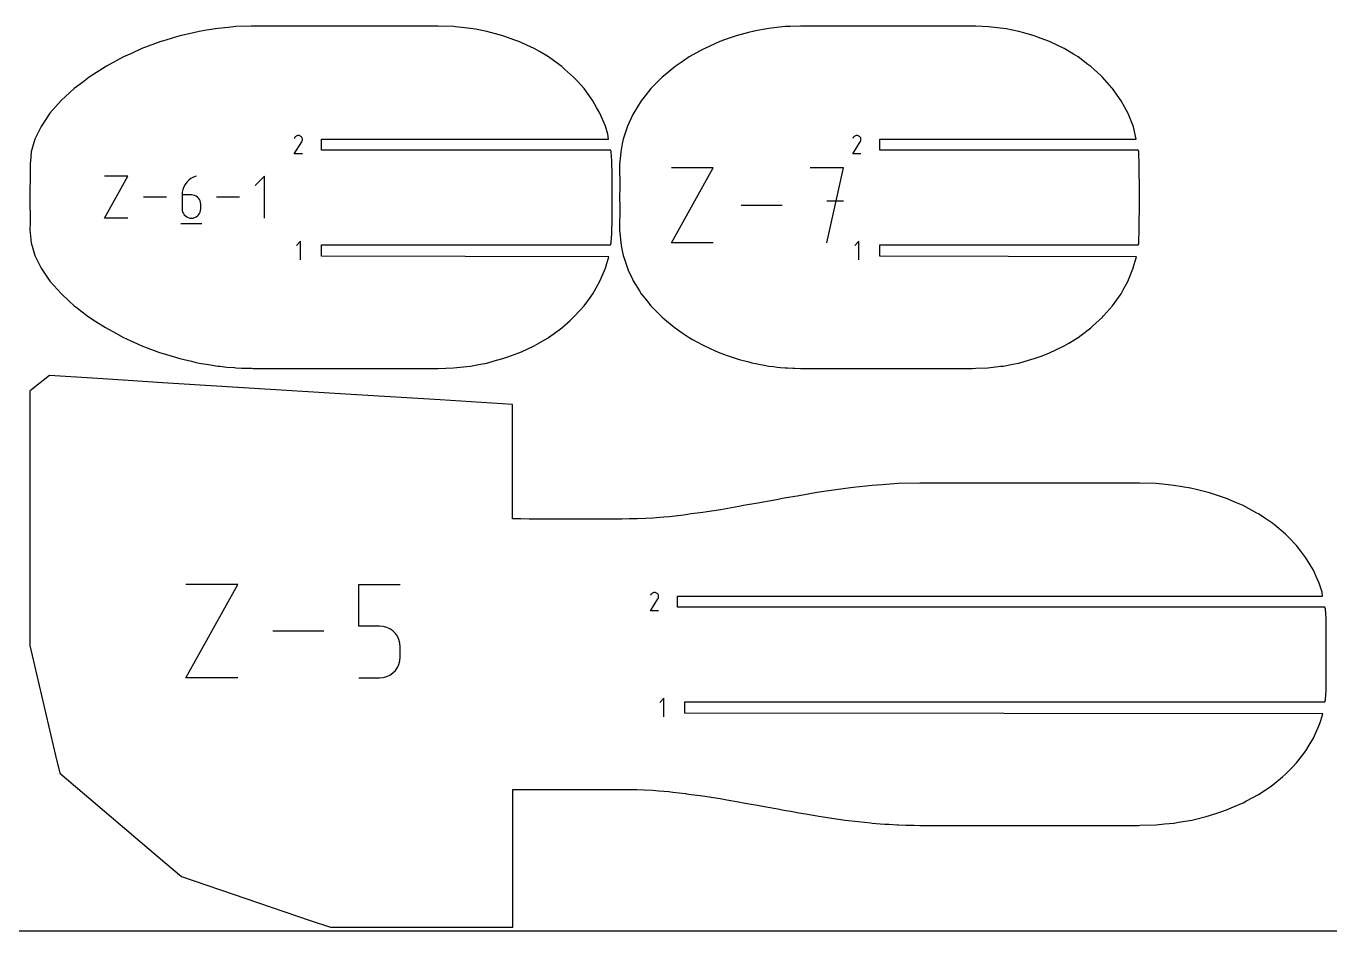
# Model space of a CAD drawing. Extents: x 0 to 3000, y 0 to 3000.
# Drawn here: x 1735 to 2302, y 0 to 394 of the extents above; entities that cross this region are included whole.
import ezdxf

# ---------------------------------------------------------------- set-up
doc = ezdxf.new("R2010")
doc.units = 0

msp = doc.modelspace()

# ---------------------------------------------------------------- linework, layer by layer
at = {"layer": 'annotation', "color": 1}
for p, q in [((1851.33681, 338.131092), (1854.61989, 343.41643)), ((1851.575114, 345.24159), (1851.341827, 344.79408)), ((1851.760246, 345.50411), (1851.575114, 345.24159)), ((1851.982364, 345.723254), (1851.760246, 345.50411)), ((1852.234711, 345.897266), (1851.982364, 345.723254)), ((1852.510532, 346.024391), (1852.234711, 345.897266)), ((1852.803072, 346.102875), (1852.510532, 346.024391)), ((1853.105576, 346.130962), (1852.803072, 346.102875)), ((1853.411288, 346.106898), (1853.105576, 346.130962)), ((1853.713453, 346.028928), (1853.411288, 346.106898)), ((1854.005316, 345.895296), (1853.713453, 346.028928)), ((1854.266356, 345.709933), (1854.005316, 345.895296)), ((1854.005316, 345.895296), (1854.005316, 345.895296)), ((1854.484614, 345.487497), (1854.266356, 345.709933)), ((1854.658149, 345.234808), (1854.484614, 345.487497)), ((1854.61989, 343.41643), (1854.623815, 343.421287)), ((1854.61989, 343.41643), (1854.61989, 343.41643)), ((1854.623815, 343.421287), (1854.627579, 343.426184)), ((1854.627579, 343.426184), (1854.631206, 343.431165)), ((1854.631206, 343.431165), (1854.634722, 343.436269)), ((1854.634722, 343.436269), (1854.638151, 343.441539)), ((1854.638151, 343.441539), (1854.641519, 343.447015)), ((1854.641519, 343.447015), (1854.644849, 343.452738)), ((1854.644849, 343.452738), (1854.648167, 343.458751)), ((1854.648167, 343.458751), (1854.651497, 343.465094)), ((1854.651497, 343.465094), (1854.787055, 343.756148)), ((1854.651497, 343.465094), (1854.651497, 343.465094)), ((1854.78502, 344.958681), (1854.658149, 345.234808)), ((1854.863287, 344.665934), (1854.78502, 344.958681)), ((1854.787055, 343.756148), (1854.866245, 344.057851)), ((1854.891009, 344.363385), (1854.863287, 344.665934)), ((1854.866245, 344.057851), (1854.891009, 344.363385)), ((2094.450272, 338.131092), (2097.733352, 343.41643)), ((2094.688576, 345.24159), (2094.455289, 344.794079)), ((2094.873708, 345.50411), (2094.688576, 345.24159)), ((2095.095826, 345.723254), (2094.873708, 345.50411)), ((2095.348173, 345.897266), (2095.095826, 345.723254)), ((2095.623994, 346.024391), (2095.348173, 345.897266)), ((2095.916534, 346.102874), (2095.623994, 346.024391)), ((2096.219038, 346.130962), (2095.916534, 346.102874)), ((2096.52475, 346.106898), (2096.219038, 346.130962)), ((2096.826915, 346.028927), (2096.52475, 346.106898)), ((2097.118778, 345.895296), (2096.826915, 346.028927)), ((2097.379818, 345.709932), (2097.118778, 345.895296)), ((2097.118778, 345.895296), (2097.118778, 345.895296)), ((2097.598076, 345.487497), (2097.379818, 345.709932)), ((2097.771611, 345.234808), (2097.598076, 345.487497)), ((2097.733352, 343.41643), (2097.737277, 343.421286)), ((2097.733352, 343.41643), (2097.733352, 343.41643)), ((2097.737277, 343.421286), (2097.741041, 343.426184)), ((2097.741041, 343.426184), (2097.744668, 343.431165)), ((2097.744668, 343.431165), (2097.748184, 343.436269)), ((2097.748184, 343.436269), (2097.751613, 343.441539)), ((2097.751613, 343.441539), (2097.754981, 343.447014)), ((2097.754981, 343.447014), (2097.758311, 343.452738)), ((2097.758311, 343.452738), (2097.761629, 343.458751)), ((2097.761629, 343.458751), (2097.764959, 343.465094)), ((2097.764959, 343.465094), (2097.900517, 343.756148)), ((2097.764959, 343.465094), (2097.764959, 343.465094)), ((2097.898482, 344.958681), (2097.771611, 345.234808)), ((2097.976749, 344.665934), (2097.898482, 344.958681)), ((2097.900517, 343.756148), (2097.979707, 344.05785)), ((2098.004471, 344.363385), (2097.976749, 344.665934)), ((2097.979707, 344.05785), (2098.004471, 344.363385)), ((1854.889801, 338.131092), (1851.33681, 338.131092)), ((2098.003263, 338.131092), (2094.450272, 338.131092)), ((2015.558262, 299.434418), (2033.665057, 332.044645)), ((2033.665057, 332.044645), (2015.558262, 332.044645)), ((2090.453807, 332.044645), (2075.95242, 332.044645)), ((2083.204136, 299.434418), (2090.453807, 332.044645)), ((1768.688141, 310.150575), (1778.824092, 328.405361)), ((1778.824092, 328.405361), (1768.688141, 328.405361)), ((1803.271609, 323.818069), (1802.848334, 322.695617)), ((1803.845232, 324.862761), (1803.271609, 323.818069)), ((1804.558266, 325.814994), (1803.845232, 324.862761)), ((1805.39977, 326.660069), (1804.558266, 325.814994)), ((1806.358805, 327.383287), (1805.39977, 326.660069)), ((1807.424433, 327.969951), (1806.358805, 327.383287)), ((1808.585714, 328.405361), (1807.424433, 327.969951)), ((1808.585714, 328.405361), (1808.585714, 328.405361)), ((1838.335315, 328.405361), (1834.277043, 324.345944)), ((1838.335315, 310.150575), (1838.335315, 328.405361)), ((1795.65276, 319.277968), (1785.671355, 319.277968)), ((1802.586347, 321.510102), (1802.496588, 320.276223)), ((1802.496588, 320.276223), (1802.496588, 314.208847)), ((1806.550281, 320.276223), (1802.496588, 320.276223)), ((1802.848334, 322.695617), (1802.586347, 321.510102)), ((1807.279348, 320.21116), (1806.550281, 320.276223)), ((1807.965374, 320.023515), (1807.279348, 320.21116)), ((1808.59695, 319.724605), (1807.965374, 320.023515)), ((1809.162665, 319.325744), (1808.59695, 319.724605)), ((1809.65111, 318.83825), (1809.162665, 319.325744)), ((1810.050873, 318.273438), (1809.65111, 318.83825)), ((1810.350545, 317.642624), (1810.050873, 318.273438)), ((1827.432642, 319.277968), (1817.451237, 319.277968)), ((1802.496588, 314.208847), (1802.496588, 314.208847)), ((1802.496588, 314.208847), (1802.562035, 313.479624)), ((1802.562035, 313.479624), (1802.750677, 312.793177)), ((1802.750677, 312.793177), (1803.050962, 312.160992)), ((1810.050873, 312.160992), (1810.350545, 312.793177)), ((1810.538716, 316.957123), (1810.350545, 317.642624)), ((1810.350545, 312.793177), (1810.538716, 313.479624)), ((1810.603975, 316.228253), (1810.538716, 316.957123)), ((1810.538716, 313.479624), (1810.603975, 314.208847)), ((1810.603975, 314.208847), (1810.603975, 316.228253)), ((1810.603975, 316.228253), (1810.603975, 316.228253)), ((2063.727674, 315.739531), (2045.89696, 315.739531)), ((2090.453807, 317.522807), (2083.204136, 317.522807)), ((1778.824092, 310.150575), (1768.688141, 310.150575)), ((1801.988874, 307.868726), (1811.116268, 307.868726)), ((1803.050962, 312.160992), (1803.451337, 311.594554)), ((1803.451337, 311.594554), (1803.940253, 311.10535)), ((1803.940253, 311.10535), (1804.506157, 310.704864)), ((1804.506157, 310.704864), (1805.137497, 310.404582)), ((1805.137497, 310.404582), (1805.822722, 310.215991)), ((1805.822722, 310.215991), (1806.550281, 310.150575)), ((1806.550281, 310.150575), (1807.279348, 310.215991)), ((1806.550281, 310.150575), (1806.550281, 310.150575)), ((1807.279348, 310.215991), (1807.965374, 310.404582)), ((1807.965374, 310.404582), (1808.59695, 310.704864)), ((1808.59695, 310.704864), (1809.162665, 311.10535)), ((1809.162665, 311.10535), (1809.65111, 311.594554)), ((1809.65111, 311.594554), (1810.050873, 312.160992)), ((1854.023887, 300.080325), (1852.245384, 298.301321)), ((1854.023887, 292.080325), (1854.023887, 300.080325)), ((2033.665057, 299.434418), (2015.558262, 299.434418)), ((2097.121067, 300.080325), (2095.342565, 298.301321)), ((2097.121067, 292.080325), (2097.121067, 300.080325)), ((1804.142398, 110.111133), (1826.707926, 150.751512)), ((1826.707926, 150.751512), (1804.142398, 150.751512)), ((1879.409675, 132.653724), (1879.409675, 150.751512)), ((1879.409675, 150.751512), (1897.459039, 150.751512)), ((2006.379162, 139.262435), (2009.662242, 144.547773)), ((2006.617466, 146.372933), (2006.384179, 145.925423)), ((2006.802599, 146.635453), (2006.617466, 146.372933)), ((2007.024716, 146.854597), (2006.802599, 146.635453)), ((2007.277063, 147.028609), (2007.024716, 146.854597)), ((2007.552884, 147.155734), (2007.277063, 147.028609)), ((2007.845424, 147.234218), (2007.552884, 147.155734)), ((2008.147928, 147.262305), (2007.845424, 147.234218)), ((2008.45364, 147.238241), (2008.147928, 147.262305)), ((2008.755805, 147.160271), (2008.45364, 147.238241)), ((2009.047668, 147.026639), (2008.755805, 147.160271)), ((2009.308708, 146.841276), (2009.047668, 147.026639)), ((2009.047668, 147.026639), (2009.047668, 147.026639)), ((2009.526966, 146.61884), (2009.308708, 146.841276)), ((2009.700501, 146.366151), (2009.526966, 146.61884)), ((2009.662242, 144.547773), (2009.666167, 144.55263)), ((2009.662242, 144.547773), (2009.662242, 144.547773)), ((2009.666167, 144.55263), (2009.669931, 144.557527)), ((2009.669931, 144.557527), (2009.673558, 144.562508)), ((2009.673558, 144.562508), (2009.677074, 144.567612)), ((2009.677074, 144.567612), (2009.680504, 144.572882)), ((2009.680504, 144.572882), (2009.683871, 144.578358)), ((2009.683871, 144.578358), (2009.687201, 144.584081)), ((2009.687201, 144.584081), (2009.690519, 144.590094)), ((2009.690519, 144.590094), (2009.693849, 144.596437)), ((2009.693849, 144.596437), (2009.829407, 144.887491)), ((2009.693849, 144.596437), (2009.693849, 144.596437)), ((2009.827373, 146.090024), (2009.700501, 146.366151)), ((2009.905639, 145.797277), (2009.827373, 146.090024)), ((2009.829407, 144.887491), (2009.908597, 145.189194)), ((2009.933361, 145.494728), (2009.905639, 145.797277)), ((2009.908597, 145.189194), (2009.933361, 145.494728)), ((2009.932153, 139.262435), (2006.379162, 139.262435)), ((1888.434357, 132.653724), (1879.409675, 132.653724)), ((1890.054783, 132.508875), (1888.434357, 132.653724)), ((1891.580647, 132.091125), (1890.054783, 132.508875)), ((1892.986296, 131.425664), (1891.580647, 132.091125)), ((1894.246076, 130.537687), (1892.986296, 131.425664)), ((1864.173355, 130.431323), (1841.951892, 130.431323)), ((1895.334332, 129.452385), (1894.246076, 130.537687)), ((1896.22541, 128.194951), (1895.334332, 129.452385)), ((1896.893657, 126.790578), (1896.22541, 128.194951)), ((1897.313418, 125.264459), (1896.893657, 126.790578)), ((1897.459039, 123.641785), (1897.313418, 125.264459)), ((1897.459039, 119.14601), (1897.459039, 123.641785)), ((1897.459039, 123.641785), (1897.459039, 123.641785)), ((1895.333492, 113.325845), (1896.224844, 114.586897)), ((1896.224844, 114.586897), (1896.893363, 115.994322)), ((1896.893363, 115.994322), (1897.313334, 117.52255)), ((1897.313334, 117.52255), (1897.459039, 119.14601)), ((1826.707926, 110.111133), (1804.142398, 110.111133)), ((1879.409675, 110.111133), (1888.434357, 110.111133)), ((1888.434357, 110.111133), (1890.054111, 110.256768)), ((1888.434357, 110.111133), (1888.434357, 110.111133)), ((1890.054111, 110.256768), (1891.579619, 110.676627)), ((1891.579619, 110.676627), (1892.985163, 111.34514)), ((1892.985163, 111.34514), (1894.245027, 112.236736)), ((1894.245027, 112.236736), (1895.333492, 113.325845)), ((2012.193267, 101.211668), (2010.414765, 99.432664)), ((2012.193267, 93.211668), (2012.193267, 101.211668))]:
    msp.add_line(p, q, dxfattribs=at)
at = {"layer": 'boundary', "color": 5}
for p, q in [((1813.171917, 391.959931), (1809.874233, 391.425966)), ((1818.001786, 392.741922), (1813.171917, 391.959931)), ((1822.757865, 393.19193), (1818.001786, 392.741922)), ((1825.922904, 393.501859), (1822.757865, 393.19193)), ((1832.579124, 393.713425), (1825.922904, 393.501859)), ((1833.506381, 393.744843), (1832.579124, 393.713425)), ((1863.096014, 393.744843), (1833.506381, 393.744843)), ((1889.051146, 393.744844), (1863.096014, 393.744843)), ((1899.970373, 393.744844), (1889.051146, 393.744844)), ((1913.935051, 393.744844), (1899.970373, 393.744844)), ((1920.737765, 393.512771), (1913.935051, 393.744844)), ((1921.474536, 393.455098), (1920.737765, 393.512771)), ((1928.045504, 392.741921), (1921.474536, 393.455098)), ((1930.175055, 392.346308), (1928.045504, 392.741921)), ((1935.129565, 391.425965), (1930.175055, 392.346308)), ((2057.983481, 392.741922), (2051.454968, 391.529804)), ((2061.409292, 393.113626), (2057.983481, 392.741922)), ((2064.987862, 393.501859), (2061.409292, 393.113626)), ((2067.213424, 393.580605), (2064.987862, 393.501859)), ((2071.636137, 393.744843), (2067.213424, 393.580605)), ((2094.587621, 393.744843), (2071.636137, 393.744843)), ((2128.973336, 393.744843), (2094.587621, 393.744843)), ((2138.88995, 393.744843), (2128.973336, 393.744843)), ((2146.568838, 393.744843), (2138.88995, 393.744843)), ((2147.996209, 393.692955), (2146.568838, 393.744843)), ((2153.567671, 393.465332), (2147.996209, 393.692955)), ((2159.938054, 392.741922), (2153.567671, 393.465332)), ((2161.222662, 392.492231), (2159.938054, 392.741922)), ((2166.70885, 391.425965), (2161.222662, 392.492231)), ((1793.302049, 387.03355), (1785.002449, 383.952442)), ((1793.977132, 387.237159), (1793.302049, 387.03355)), ((1801.569493, 389.526871), (1793.977132, 387.237159)), ((1806.844966, 390.716269), (1801.569493, 389.526871)), ((1809.874233, 391.425966), (1806.844966, 390.716269)), ((1938.866115, 390.421412), (1935.129565, 391.425965)), ((1942.193713, 389.526872), (1938.866115, 390.421412)), ((1947.336869, 387.676922), (1942.193713, 389.526872)), ((1949.125667, 387.03355), (1947.336869, 387.676922)), ((1955.80779, 383.952442), (1949.125667, 387.03355)), ((2036.624429, 387.033549), (2030.035505, 384.060314)), ((2040.71394, 388.473396), (2036.624429, 387.033549)), ((2043.706446, 389.526871), (2040.71394, 388.473396)), ((2049.616072, 391.082151), (2043.706446, 389.526871)), ((2050.89576, 391.425965), (2049.616072, 391.082151)), ((2051.454968, 391.529804), (2050.89576, 391.425965)), ((2168.908289, 390.807299), (2166.70885, 391.425965)), ((2173.460689, 389.526871), (2168.908289, 390.807299)), ((2176.467947, 388.395138), (2173.460689, 389.526871)), ((2180.086264, 387.033549), (2176.467947, 388.395138)), ((2183.740571, 385.270604), (2180.086264, 387.033549)), ((1776.97851, 380.309375), (1769.546915, 376.254718)), ((1780.431295, 381.834788), (1776.97851, 380.309375)), ((1785.002449, 383.952442), (1780.431295, 381.834788)), ((1958.121465, 382.617745), (1955.80779, 383.952442)), ((1962.052707, 380.309374), (1958.121465, 382.617745)), ((1962.631975, 379.88919), (1962.052707, 380.309374)), ((2023.197825, 380.309374), (2019.759202, 377.968474)), ((2029.373273, 383.713538), (2023.197825, 380.309374)), ((2030.035505, 384.060314), (2029.373273, 383.713538)), ((2186.473074, 383.952441), (2183.740571, 385.270604)), ((2190.571596, 381.478752), (2186.473074, 383.952441)), ((2192.509187, 380.309374), (2190.571596, 381.478752)), ((2196.824075, 377.092408), (2192.509187, 380.309374)), ((1769.546915, 376.254718), (1762.111888, 371.535208)), ((1967.787978, 376.149357), (1962.631975, 379.88919)), ((1969.032653, 375.038571), (1967.787978, 376.149357)), ((1972.958493, 371.535207), (1969.032653, 375.038571)), ((2017.087452, 376.149357), (2012.7265, 372.497218)), ((2019.759202, 377.968474), (2017.087452, 376.149357)), ((2198.089048, 376.149357), (2196.824075, 377.092408)), ((2202.387325, 372.206734), (2198.089048, 376.149357)), ((1759.150735, 369.20677), (1755.560992, 366.543699)), ((1762.111888, 371.535208), (1759.150735, 369.20677)), ((1974.581986, 369.745502), (1972.958493, 371.535207)), ((1977.486516, 366.543699), (1974.581986, 369.745502)), ((2010.944284, 370.929261), (2006.588234, 366.5437)), ((2011.546261, 371.535207), (2010.944284, 370.929261)), ((2012.7265, 372.497218), (2011.546261, 371.535207)), ((2203.119466, 371.535207), (2202.387325, 372.206734)), ((2207.182891, 366.931175), (2203.119466, 371.535207)), ((1755.560992, 366.543699), (1749.903257, 361.294267)), ((1979.228561, 364.141156), (1977.486516, 366.543699)), ((1981.316082, 361.262203), (1979.228561, 364.141156)), ((2004.042611, 363.338314), (2002.39418, 361.262203)), ((2006.588234, 366.5437), (2004.042611, 363.338314)), ((2207.524878, 366.543699), (2207.182891, 366.931175)), ((2211.250778, 361.262203), (2207.524878, 366.543699)), ((1749.903257, 361.294267), (1744.952529, 355.783438)), ((1982.961144, 358.353859), (1981.316082, 361.262203)), ((1984.41507, 355.783437), (1982.961144, 358.353859)), ((2002.39418, 361.262203), (1999.089221, 355.928083)), ((2212.835761, 358.382163), (2211.250778, 361.262203)), ((2214.296304, 355.674077), (2212.835761, 358.382163)), ((1744.952529, 355.783438), (1741.384363, 350.462272)), ((1985.802589, 352.501345), (1984.41507, 355.783437)), ((1986.775347, 350.200275), (1985.802589, 352.501345)), ((1998.742055, 355.227276), (1996.341873, 350.200275)), ((1999.089221, 355.928083), (1998.742055, 355.227276)), ((2216.604821, 349.918035), (2214.296304, 355.674077)), ((1741.096136, 350.000335), (1738.408918, 344.601592)), ((1741.384363, 350.462272), (1741.096136, 350.000335)), ((1987.802065, 346.686114), (1986.775347, 350.200275)), ((1988.148997, 344.581157), (1987.802065, 346.686114)), ((1995.928829, 348.94898), (1994.494301, 344.601592)), ((1996.341873, 350.200275), (1995.928829, 348.94898)), ((2217.841407, 344.581157), (2216.604821, 349.918035)), ((1737.661854, 342.033929), (1736.799362, 339.068233)), ((1738.408918, 344.601592), (1737.661854, 342.033929)), ((1863.164309, 339.681157), (1863.164309, 344.581157)), ((1863.164309, 344.581157), (1988.148997, 344.581157)), ((1994.098199, 342.548022), (1993.427357, 339.068232)), ((1994.494301, 344.601592), (1994.098199, 342.548022)), ((2106.277771, 339.681157), (2106.277771, 344.581157)), ((2106.277771, 344.581157), (2217.841407, 344.581157)), ((1736.799362, 339.068233), (1736.447776, 334.765977)), ((1989.098672, 339.681157), (1863.164309, 339.681157)), ((1989.355613, 339.068233), (1989.098672, 339.681157)), ((1989.621089, 334.95564), (1989.355613, 339.068233)), ((1989.642307, 333.670245), (1989.621089, 334.95564)), ((1993.285914, 337.480369), (1992.868654, 333.670246)), ((1993.427357, 339.068232), (1993.285914, 337.480369)), ((2218.756128, 339.681157), (2106.277771, 339.681157)), ((2219.010799, 339.068233), (2218.756128, 339.681157)), ((2219.042818, 338.550478), (2219.010799, 339.068233)), ((2219.116795, 333.670245), (2219.042818, 338.550478)), ((1736.341101, 330.356732), (1736.180189, 319.27801)), ((1736.347376, 334.074763), (1736.341101, 330.356732)), ((1736.447776, 334.765977), (1736.347376, 334.074763)), ((1989.692999, 330.272721), (1989.642307, 333.670245)), ((1989.657844, 319.278011), (1989.692999, 330.272721)), ((1992.868654, 333.670246), (1992.993322, 323.417994)), ((2219.30575, 320.734759), (2219.116795, 333.670245)), ((1736.180189, 319.27801), (1736.3418, 308.094842)), ((1989.693543, 308.260983), (1989.657844, 319.278011)), ((1992.993322, 323.417994), (1992.982246, 319.27801)), ((1992.982246, 319.27801), (1992.993829, 315.127951)), ((2219.301445, 319.27801), (2219.30575, 320.734759)), ((2219.305814, 317.818177), (2219.301445, 319.27801)), ((1992.993829, 315.127951), (1992.868543, 304.885696)), ((2219.116817, 304.885696), (2219.305814, 317.818177)), ((1736.3418, 308.094842), (1736.276593, 304.885696)), ((1989.643148, 304.885696), (1989.693543, 308.260983)), ((1736.276593, 304.885696), (1736.443806, 303.837198)), ((1736.443806, 303.837198), (1736.799495, 299.487709)), ((1989.35603, 299.48771), (1989.622118, 303.612223)), ((1989.622118, 303.612223), (1989.643148, 304.885696)), ((1992.868543, 304.885696), (1993.28835, 301.054467)), ((1993.28835, 301.054467), (1993.427787, 299.487709)), ((2219.043051, 300.020658), (2219.116817, 304.885696)), ((1736.799495, 299.487709), (1737.552517, 296.900437)), ((1737.552517, 296.900437), (1738.410023, 293.95435)), ((1863.185388, 293.630325), (1863.185388, 298.530325)), ((1863.185388, 298.530325), (1989.040302, 298.530325)), ((1989.040302, 298.530325), (1989.35603, 299.48771)), ((1993.427787, 299.487709), (1993.836134, 297.370653)), ((1993.836134, 297.370653), (1994.495127, 293.95435)), ((2106.282569, 293.630325), (2106.282569, 298.530325)), ((2106.282569, 298.530325), (2218.698802, 298.530324)), ((2218.698802, 298.530324), (2218.933287, 299.020403)), ((2218.933287, 299.020403), (2219.043051, 300.020658)), ((1738.410023, 293.95435), (1739.150275, 292.46846)), ((1739.150275, 292.46846), (1741.198937, 288.35566)), ((1988.243849, 293.380325), (1863.185388, 293.630325)), ((1986.775832, 288.355661), (1987.388942, 290.453834)), ((1987.388942, 290.453834), (1988.243849, 293.380325)), ((1994.495127, 293.95435), (1995.020086, 292.364318)), ((1995.020086, 292.364318), (1996.343419, 288.355661)), ((2217.938553, 293.380325), (2106.282569, 293.630325)), ((2216.405375, 288.063791), (2217.938553, 293.380325)), ((1741.198937, 288.35566), (1743.807017, 284.480318)), ((1743.807017, 284.480318), (1744.952745, 282.772571)), ((1984.415453, 282.772571), (1985.390151, 285.077721)), ((1985.390151, 285.077721), (1986.775832, 288.355661)), ((1996.343419, 288.355661), (1996.7323, 287.541675)), ((1996.7323, 287.541675), (1998.605073, 283.620952)), ((2214.18145, 282.646194), (2216.405375, 288.063791)), ((1744.952745, 282.772571), (1746.687178, 280.840678)), ((1746.687178, 280.840678), (1749.796656, 277.376206)), ((1981.316271, 277.29374), (1982.754616, 279.836229)), ((1982.754616, 279.836229), (1984.415453, 282.772571)), ((1998.605073, 283.620952), (1998.930943, 282.917497)), ((1998.930943, 282.917497), (2001.598341, 278.577188)), ((2001.598341, 278.577188), (2002.393641, 277.293739)), ((2211.252875, 277.293739), (2212.457445, 279.482629)), ((2212.457445, 279.482629), (2214.18145, 282.646194)), ((1749.796656, 277.376206), (1753.304215, 274.106572)), ((1753.304215, 274.106572), (1755.562672, 272.012315)), ((1977.486351, 272.012315), (1979.510175, 274.802882)), ((1979.510175, 274.802882), (1981.316271, 277.29374)), ((2002.393641, 277.293739), (2004.64827, 274.455957)), ((2004.64827, 274.455957), (2006.589252, 272.012315)), ((2207.52702, 272.012314), (2211.252875, 277.293739)), ((1755.562672, 272.012315), (1756.973938, 270.966477)), ((1756.973938, 270.966477), (1759.018547, 269.450764)), ((1759.018547, 269.450764), (1760.870754, 267.995616)), ((1760.870754, 267.995616), (1762.111136, 267.020808)), ((1762.111136, 267.020808), (1764.957403, 265.210291)), ((1971.385586, 265.617703), (1972.95784, 267.020808)), ((1972.95784, 267.020808), (1975.701137, 270.044383)), ((1975.701137, 270.044383), (1977.486351, 272.012315)), ((2006.589252, 272.012315), (2008.054402, 270.538179)), ((2008.054402, 270.538179), (2011.549405, 267.020808)), ((2011.549405, 267.020808), (2012.504925, 266.242291)), ((2199.008105, 263.247702), (2203.121566, 267.020808)), ((2203.121566, 267.020808), (2203.640938, 267.609186)), ((2203.640938, 267.609186), (2207.52702, 272.012314)), ((1764.957403, 265.210291), (1769.110928, 262.56727)), ((1769.110928, 262.56727), (1773.6855, 260.043598)), ((1962.050469, 258.246561), (1966.631156, 261.568432)), ((1966.631156, 261.568432), (1967.786621, 262.406506)), ((1967.786621, 262.406506), (1971.385586, 265.617703)), ((2012.504925, 266.242291), (2015.853571, 263.439068)), ((2015.853571, 263.439068), (2017.086706, 262.406506)), ((2017.086706, 262.406506), (2020.170996, 260.307849)), ((2193.934093, 259.30755), (2198.090878, 262.406505)), ((2198.090878, 262.406505), (2199.008105, 263.247702)), ((1773.6855, 260.043598), (1776.981084, 258.246561)), ((1776.981084, 258.246561), (1778.313194, 257.658647)), ((1778.313194, 257.658647), (1780.248434, 256.804231)), ((1780.248434, 256.804231), (1783.075322, 255.495761)), ((1783.075322, 255.495761), (1785.002199, 254.603567)), ((1955.811158, 254.603566), (1957.754167, 255.724286)), ((1957.754167, 255.724286), (1961.511298, 257.92998)), ((1961.511298, 257.92998), (1962.050469, 258.246561)), ((2020.170996, 260.307849), (2023.199505, 258.246561)), ((2023.199505, 258.246561), (2024.758346, 257.387818)), ((2024.758346, 257.387818), (2029.077718, 255.007665)), ((2186.474139, 254.603566), (2188.500799, 255.826502)), ((2188.500799, 255.826502), (2192.510705, 258.246561)), ((2192.510705, 258.246561), (2193.934093, 259.30755)), ((1785.002199, 254.603567), (1787.965121, 253.507172)), ((1787.965121, 253.507172), (1792.652276, 251.772143)), ((1792.652276, 251.772143), (1793.29877, 251.522396)), ((1793.29877, 251.522396), (1798.126432, 250.067583)), ((1798.126432, 250.067583), (1801.571539, 249.029064)), ((1942.194965, 249.029064), (1944.363661, 249.808896)), ((1944.363661, 249.808896), (1949.128076, 251.522396)), ((1949.128076, 251.522396), (1950.272535, 252.049965)), ((1950.272535, 252.049965), (1955.811158, 254.603566)), ((2029.077718, 255.007665), (2029.600936, 254.712442)), ((2029.600936, 254.712442), (2034.562952, 252.452419)), ((2034.562952, 252.452419), (2036.624256, 251.522395)), ((2036.624256, 251.522395), (2039.716087, 250.43443)), ((2039.716087, 250.43443), (2043.708852, 249.029064)), ((2173.460452, 249.029064), (2176.896707, 250.321964)), ((2176.896707, 250.321964), (2180.08673, 251.522395)), ((2180.08673, 251.522395), (2182.793477, 252.827966)), ((2182.793477, 252.827966), (2186.474139, 254.603566)), ((1801.571539, 249.029064), (1803.377363, 248.622288)), ((1803.377363, 248.622288), (1806.609325, 247.894031)), ((1806.609325, 247.894031), (1808.701297, 247.404283)), ((1808.701297, 247.404283), (1809.87232, 247.130052)), ((1809.87232, 247.130052), (1814.004851, 246.461383)), ((1814.004851, 246.461383), (1818.004485, 245.814023)), ((1818.004485, 245.814023), (1818.866326, 245.718549)), ((1818.866326, 245.718549), (1822.041178, 245.366751)), ((1822.041178, 245.366751), (1825.284283, 245.105651)), ((1825.284283, 245.105651), (1825.92081, 245.054149)), ((1825.92081, 245.054149), (1828.423073, 244.933963)), ((1828.423073, 244.933963), (1829.737014, 244.87084)), ((1829.737014, 244.87084), (1832.854487, 244.822236)), ((1832.854487, 244.822236), (1833.500227, 244.811092)), ((1833.500227, 244.811092), (1862.838493, 244.811092)), ((1862.838493, 244.811092), (1888.558593, 244.811092)), ((1888.558593, 244.811092), (1899.690902, 244.811092)), ((1899.690902, 244.811092), (1913.933389, 244.811093)), ((1913.933389, 244.811093), (1920.668614, 245.040877)), ((1920.668614, 245.040877), (1926.506792, 245.647211)), ((1926.506792, 245.647211), (1928.043995, 245.814024)), ((1928.043995, 245.814024), (1932.424911, 246.627666)), ((1932.424911, 246.627666), (1935.129495, 247.130052)), ((1935.129495, 247.130052), (1938.394412, 248.007499)), ((1938.394412, 248.007499), (1942.194965, 249.029064)), ((2043.708852, 249.029064), (2045.046882, 248.677138)), ((2045.046882, 248.677138), (2049.248759, 247.571676)), ((2049.248759, 247.571676), (2050.488172, 247.238825)), ((2050.488172, 247.238825), (2055.887608, 246.203043)), ((2055.887608, 246.203043), (2057.983037, 245.814023)), ((2057.983037, 245.814023), (2059.893445, 245.571271)), ((2059.893445, 245.571271), (2061.502625, 245.366751)), ((2061.502625, 245.366751), (2062.969885, 245.235229)), ((2062.969885, 245.235229), (2064.989554, 245.054149)), ((2064.989554, 245.054149), (2066.034025, 244.998558)), ((2066.034025, 244.998558), (2068.433197, 244.870839)), ((2068.433197, 244.870839), (2069.193576, 244.857576)), ((2069.193576, 244.857576), (2071.635115, 244.811092)), ((2071.635115, 244.811092), (2094.283008, 244.811092)), ((2094.283008, 244.811092), (2128.201479, 244.811092)), ((2128.201479, 244.811092), (2138.550071, 244.811092)), ((2138.550071, 244.811092), (2146.564996, 244.811092)), ((2146.564996, 244.811092), (2148.054902, 244.865263)), ((2148.054902, 244.865263), (2153.243188, 245.054149)), ((2153.243188, 245.054149), (2158.842032, 245.689789)), ((2158.842032, 245.689789), (2159.93613, 245.814023)), ((2159.93613, 245.814023), (2164.850755, 246.769109)), ((2164.850755, 246.769109), (2166.707793, 247.130052)), ((2166.707793, 247.130052), (2170.891074, 248.306425)), ((2170.891074, 248.306425), (2173.460452, 249.029064)), ((1744.779131, 241.636092), (1737.306587, 235.727574)), ((1763.521263, 240.468406), (1744.779131, 241.636092)), ((1779.033008, 239.501982), (1763.521263, 240.468406)), ((1794.044132, 238.566754), (1779.033008, 239.501982)), ((1876.046796, 233.457804), (1794.044132, 238.566754)), ((1737.306587, 235.727574), (1736.180189, 234.836934)), ((1736.180189, 234.836934), (1736.180189, 139.283222)), ((1914.808401, 231.042874), (1876.046796, 233.457804)), ((1946.277926, 229.08227), (1914.808401, 231.042874)), ((1946.296065, 210.454308), (1946.277926, 229.08227)), ((1946.297516, 208.959216), (1946.296065, 210.454308)), ((1946.29953, 206.889423), (1946.297516, 208.959216)), ((1946.302215, 204.133861), (1946.29953, 206.889423)), ((1946.305692, 200.561367), (1946.302215, 204.133861)), ((1946.310116, 196.02059), (1946.305692, 200.561367)), ((1946.315643, 190.342931), (1946.310116, 196.02059)), ((2102.91241, 193.873265), (2094.699951, 192.955896)), ((2107.205886, 194.173065), (2102.91241, 193.873265)), ((2114.181209, 194.641951), (2107.205886, 194.173065)), ((2123.654153, 194.876186), (2114.181209, 194.641951)), ((2129.095494, 194.876186), (2123.654153, 194.876186)), ((2131.114888, 194.876186), (2129.095494, 194.876186)), ((2155.314604, 194.876187), (2131.114888, 194.876186)), ((2169.601072, 194.876187), (2155.314604, 194.876187)), ((2184.643311, 194.876187), (2169.601072, 194.876187)), ((2217.379913, 194.876187), (2184.643311, 194.876187)), ((2217.906153, 194.876186), (2217.379913, 194.876187)), ((2218.906359, 194.876186), (2217.906153, 194.876186)), ((2219.419067, 194.860093), (2218.906359, 194.876186)), ((2226.478506, 194.633203), (2219.419067, 194.860093)), ((2230.467478, 194.242297), (2226.478506, 194.633203)), ((2234.233492, 193.873266), (2230.467478, 194.242297)), ((2241.539714, 192.647834), (2234.233492, 193.873266)), ((1946.317046, 188.902316), (1946.315643, 190.342931)), ((1946.322968, 182.816009), (1946.317046, 188.902316)), ((2059.646609, 187.357268), (2053.158032, 186.129955)), ((2061.91144, 187.785582), (2059.646609, 187.357268)), ((2063.705304, 188.164893), (2061.91144, 187.785582)), ((2071.136031, 189.390828), (2063.705304, 188.164893)), ((2078.094526, 190.658215), (2071.136031, 189.390828)), ((2080.907847, 191.041281), (2078.094526, 190.658215)), ((2091.316821, 192.579478), (2080.907847, 191.041281)), ((2094.699951, 192.955896), (2091.316821, 192.579478)), ((2242.079479, 192.557308), (2241.539714, 192.647834)), ((2243.416887, 192.232682), (2242.079479, 192.557308)), ((2249.708409, 190.658214), (2243.416887, 192.232682)), ((2251.883285, 189.929973), (2249.708409, 190.658214)), ((2257.154981, 188.164893), (2251.883285, 189.929973)), ((2261.557544, 186.275111), (2257.154981, 188.164893)), ((1946.326423, 179.26812), (1946.322968, 182.816009)), ((2029.125404, 182.05043), (2024.164928, 181.440718)), ((2031.071049, 182.345109), (2029.125404, 182.05043)), ((2036.816485, 183.21489), (2031.071049, 182.345109)), ((2043.297119, 184.38102), (2036.816485, 183.21489)), ((2044.81153, 184.653431), (2043.297119, 184.38102)), ((2046.877162, 185.083785), (2044.81153, 184.653431)), ((2053.158032, 186.129955), (2046.877162, 185.083785)), ((2264.333101, 185.083785), (2261.557544, 186.275111)), ((2270.409826, 181.820413), (2264.333101, 185.083785)), ((2271.116897, 181.440717), (2270.409826, 181.820413)), ((1949.927612, 179.255953), (1946.326423, 179.26812)), ((1953.586188, 179.243579), (1949.927612, 179.255953)), ((1973.931725, 179.243579), (1953.586188, 179.243579)), ((1993.936672, 179.243579), (1973.931725, 179.243579)), ((1997.18424, 179.287919), (1993.936672, 179.243579)), ((2000.640858, 179.324688), (1997.18424, 179.287919)), ((2004.349934, 179.501377), (2000.640858, 179.324688)), ((2007.484675, 179.650319), (2004.349934, 179.501377)), ((2012.172922, 180.034869), (2007.484675, 179.650319)), ((2014.493733, 180.224964), (2012.172922, 180.034869)), ((2020.908948, 180.974136), (2014.493733, 180.224964)), ((2021.696638, 181.066039), (2020.908948, 180.974136)), ((2024.164928, 181.440718), (2021.696638, 181.066039)), ((2273.767784, 179.682187), (2271.116897, 181.440717)), ((2277.291338, 177.2807), (2273.767784, 179.682187)), ((2277.980248, 176.70301), (2277.291338, 177.2807)), ((2282.794009, 172.666551), (2277.980248, 176.70301)), ((2284.280439, 171.126839), (2282.794009, 172.666551)), ((2287.612908, 167.675042), (2284.280439, 171.126839)), ((2289.47077, 165.267409), (2287.612908, 167.675042)), ((2291.688448, 162.393547), (2289.47077, 165.267409)), ((2293.568139, 159.270974), (2291.688448, 162.393547)), ((2294.986509, 156.914781), (2293.568139, 159.270974)), ((2296.629035, 153.26405), (2294.986509, 156.914781)), ((2297.498435, 151.331618), (2296.629035, 153.26405)), ((2298.736346, 147.350293), (2297.498435, 151.331618)), ((2018.206661, 140.8125), (2018.206661, 145.7125)), ((2018.206661, 145.7125), (2298.972832, 145.7125)), ((2298.972832, 145.7125), (2298.736346, 147.350293)), ((1736.180189, 139.283222), (1736.180189, 124.233719)), ((2299.983542, 140.8125), (2018.206661, 140.8125)), ((2300.244463, 140.199576), (2299.983542, 140.8125)), ((2300.500302, 136.020347), (2300.244463, 140.199576)), ((2300.527513, 134.80159), (2300.500302, 136.020347)), ((2300.57279, 131.586065), (2300.527513, 134.80159)), ((2300.566207, 120.409353), (2300.57279, 131.586065)), ((1736.180189, 124.233719), (1747.465539, 76.270991)), ((2300.573457, 109.212949), (2300.566207, 120.409353)), ((2300.528374, 106.017038), (2300.573457, 109.212949)), ((2300.245108, 100.619051), (2300.501358, 104.808577)), ((2300.501358, 104.808577), (2300.528374, 106.017038)), ((2021.354768, 94.761667), (2021.354769, 99.661668)), ((2021.354769, 99.661668), (2299.921626, 99.661668)), ((2299.921626, 99.661668), (2300.245108, 100.619051)), ((2299.061508, 94.511668), (2021.354768, 94.761667)), ((2297.499188, 89.487004), (2298.025992, 91.180982)), ((2298.025992, 91.180982), (2299.061508, 94.511668)), ((2294.987155, 83.903914), (2295.889136, 85.90827)), ((2295.889136, 85.90827), (2297.499188, 89.487004)), ((2291.688752, 78.425082), (2293.118293, 80.799346)), ((2293.118293, 80.799346), (2294.987155, 83.903914)), ((1747.465539, 76.270991), (1749.242957, 68.716966)), ((2287.612645, 73.143658), (2289.754343, 75.918397)), ((2289.754343, 75.918397), (2291.688752, 78.425082)), ((1749.242957, 68.716966), (1795.05106, 29.780096)), ((2281.475961, 67.047861), (2282.792934, 68.152151)), ((2282.792934, 68.152151), (2285.852058, 71.32009)), ((2285.852058, 71.32009), (2287.612645, 73.143658)), ((2273.520268, 60.969763), (2276.695925, 63.133558)), ((2276.695925, 63.133558), (2277.289166, 63.537848)), ((2277.289166, 63.537848), (2281.475961, 67.047861)), ((1946.44497, 57.50673), (1946.441054, 61.528723)), ((1946.441054, 61.528723), (1947.440231, 61.514131)), ((1946.448407, 53.979032), (1946.44497, 57.50673)), ((1947.440231, 61.514131), (1953.468977, 61.575009)), ((1953.468977, 61.575009), (1973.473921, 61.575009)), ((1973.473921, 61.575009), (1993.819462, 61.57501)), ((1993.819462, 61.57501), (1997.070072, 61.532522)), ((1997.070072, 61.532522), (2000.523373, 61.497852)), ((2000.523373, 61.497852), (2003.700076, 61.348785)), ((2003.700076, 61.348785), (2007.366196, 61.176306)), ((2007.366196, 61.176306), (2009.972145, 60.964402)), ((2009.972145, 60.964402), (2014.373503, 60.605942)), ((2014.373503, 60.605942), (2016.096441, 60.405954)), ((2016.096441, 60.405954), (2021.573826, 59.769431)), ((2021.573826, 59.769431), (2022.106395, 59.688962)), ((2022.106395, 59.688962), (2024.163146, 59.377904)), ((2024.163146, 59.377904), (2028.002067, 58.907984)), ((2028.002067, 58.907984), (2028.999394, 58.785784)), ((2028.999394, 58.785784), (2033.816054, 58.059044)), ((2033.816054, 58.059044), (2036.686532, 57.625594)), ((2036.686532, 57.625594), (2039.593594, 57.104147)), ((2039.593594, 57.104147), (2044.676634, 56.191745)), ((2265.905174, 56.57782), (2271.120178, 59.377904)), ((2271.120178, 59.377904), (2273.520268, 60.969763)), ((1946.451059, 51.247821), (1946.448407, 53.979032)), ((1946.453055, 49.20607), (1946.451059, 51.247821)), ((2044.676634, 56.191745), (2045.36171, 56.049401)), ((2045.36171, 56.049401), (2046.874322, 55.73491)), ((2046.874322, 55.73491), (2051.055453, 55.040171)), ((2051.055453, 55.040171), (2053.0176, 54.713934)), ((2053.0176, 54.713934), (2056.744855, 54.010557)), ((2056.744855, 54.010557), (2061.764509, 53.062735)), ((2061.764509, 53.062735), (2062.488898, 52.909873)), ((2062.488898, 52.909873), (2063.702029, 52.653738)), ((2063.702029, 52.653738), (2068.153767, 51.920685)), ((2068.153767, 51.920685), (2070.982021, 51.454721)), ((2070.982021, 51.454721), (2073.865331, 50.930511)), ((2249.706568, 50.160408), (2254.24398, 51.679142)), ((2254.24398, 51.679142), (2257.155184, 52.653739)), ((2257.155184, 52.653739), (2260.131864, 53.931027)), ((2260.131864, 53.931027), (2264.33501, 55.734909)), ((2264.33501, 55.734909), (2265.905174, 56.57782)), ((1946.454465, 47.753871), (1946.453055, 49.20607)), ((1946.455389, 46.801633), (1946.454465, 47.753871)), ((1946.455907, 46.271073), (1946.455389, 46.801633)), ((1946.455908, 40.582069), (1946.455907, 46.271073)), ((2073.865331, 50.930511), (2078.09905, 50.160408)), ((2078.09905, 50.160408), (2079.620634, 49.953587)), ((2079.620634, 49.953587), (2080.745854, 49.80057)), ((2080.745854, 49.80057), (2085.299751, 49.124382)), ((2085.299751, 49.124382), (2091.109036, 48.261396)), ((2091.109036, 48.261396), (2096.771615, 47.632515)), ((2096.771615, 47.632515), (2102.291085, 47.018968)), ((2102.291085, 47.018968), (2102.907693, 46.945367)), ((2102.907693, 46.945367), (2106.428516, 46.657661)), ((2106.428516, 46.657661), (2108.38066, 46.498094)), ((2108.38066, 46.498094), (2110.178637, 46.394443)), ((2110.178637, 46.394443), (2113.802183, 46.185493)), ((2113.802183, 46.185493), (2114.311026, 46.16807)), ((2114.311026, 46.16807), (2117.552415, 46.049725)), ((2117.552415, 46.049725), (2118.854238, 46.002182)), ((2118.854238, 46.002182), (2121.225935, 45.973236)), ((2121.225935, 45.973236), (2123.661044, 45.942435)), ((2123.661044, 45.942435), (2128.893972, 45.942436)), ((2128.893972, 45.942436), (2130.833875, 45.942436)), ((2130.833875, 45.942436), (2155.102143, 45.942436)), ((2155.102143, 45.942436), (2169.28363, 45.942435)), ((2169.28363, 45.942435), (2184.418157, 45.942435)), ((2184.418157, 45.942435), (2217.016921, 45.942435)), ((2217.016921, 45.942435), (2217.665917, 45.942436)), ((2217.665917, 45.942436), (2218.900138, 45.942437)), ((2218.900138, 45.942437), (2219.533052, 45.962304)), ((2219.533052, 45.962304), (2226.477814, 46.185493)), ((2226.477814, 46.185493), (2230.164781, 46.546606)), ((2230.164781, 46.546606), (2234.235385, 46.945366)), ((2234.235385, 46.945366), (2236.188729, 47.272858)), ((2236.188729, 47.272858), (2242.083815, 48.261395)), ((2242.083815, 48.261395), (2243.142014, 48.518163)), ((2243.142014, 48.518163), (2248.297631, 49.807886)), ((2248.297631, 49.807886), (2249.706568, 50.160408)), ((1946.455907, 23.813829), (1946.455908, 39.825392)), ((1946.455908, 39.825392), (1946.455908, 40.582069)), ((1795.05106, 29.780096), (1802.265738, 23.647623)), ((1802.265738, 23.647623), (1858.319983, 4.589166)), ((1946.455907, 1.587501), (1946.455907, 23.813829)), ((1858.319983, 4.589166), (1867.148405, 1.5875)), ((1867.148405, 1.5875), (1935.664734, 1.587501)), ((1935.664734, 1.587501), (1946.455907, 1.587501))]:
    msp.add_line(p, q, dxfattribs=at)
at = {"layer": 'frame', "color": 5}
msp.add_line((0, 0), (3000, 0), dxfattribs=at)

doc.saveas('drawing.dxf')
